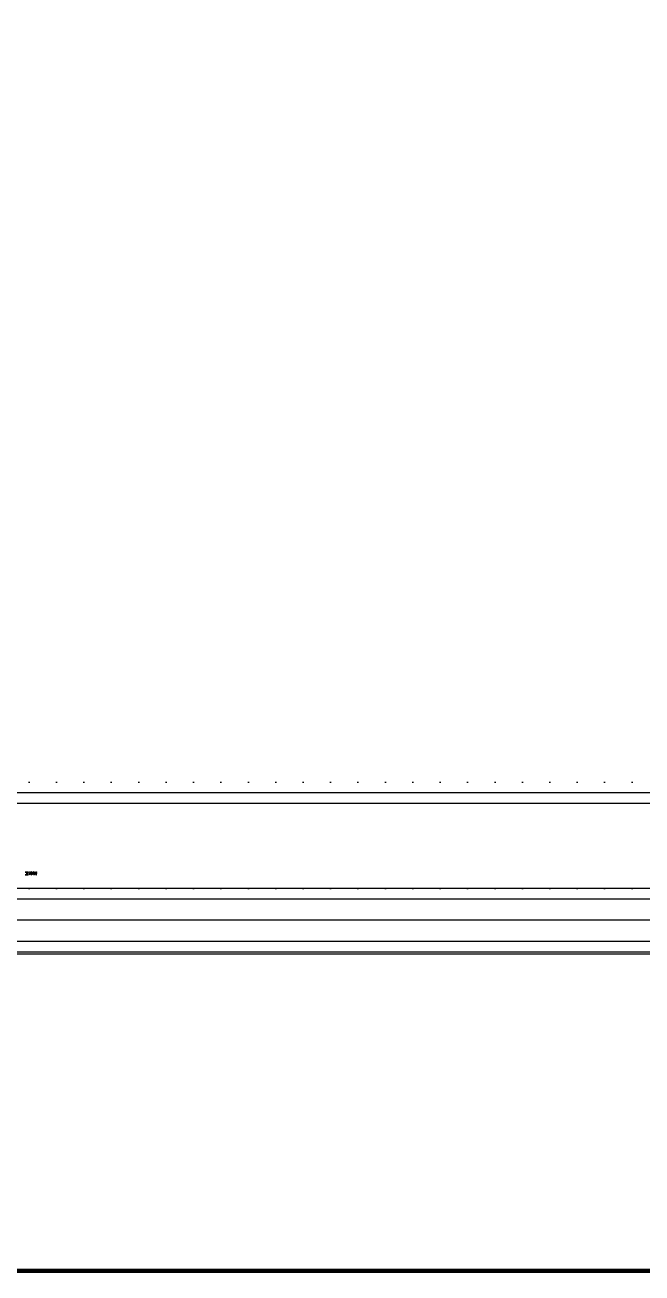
# Model space of a CAD drawing. Header units: inches. Extents: x 21 to 32698, y 13 to 3712.
# Drawn here: x 16802 to 16947.2, y 921.6 to 1215.2 of the extents above; entities that cross this region are included whole.
import ezdxf

# ---------------------------------------------------------------- set-up
doc = ezdxf.new("R2010")
doc.units = ezdxf.units.IN
doc.header["$MEASUREMENT"] = 0
doc.linetypes.add('ACAD_ISO03W100', pattern=[30, 12, -18])
doc.linetypes.add('DOT', pattern=[6.35, 0, -6.35])
for name, color, linetype, lineweight in [('Z_MİM_-KM-BEAM-RAY', 8, 'DOT', 25), ('Z_MİM_-KM-GLAZ', 8, 'Continuous', 25), ('Z_MİM_-KM-IZO-THERMAL', 8, 'Continuous', 25), ('Z_MİM_-KM-IZO-THERMAL-ROCKWOOL', 8, 'BATTING', 25), ('Z_MİM_-KM-PAINT', 8, 'Continuous', 25), ('Z_MİM_-KM-ROOF-RAY', 8, 'DOT', 25), ('Z_MİM_-KM-WALL', 8, 'Continuous', 25), ('Z_MİM_-KM-WALL-PLASTER', 8, 'Continuous', 25), ('Z_MİM_AUDIT_D_040619093244-1', 8, 'Continuous', 25)]:
    doc.layers.add(name, color=color, linetype=linetype, lineweight=lineweight)
doc.linetypes.add('BATTING', pattern='A,0.00254,-2.54,[134,ltypeshp.shx,S=2.54,R=0,X=-2.54,Y=0],-5.08,[134,ltypeshp.shx,S=2.54,R=180,X=2.54,Y=0],-2.54', length=10.16254)

# ---------------------------------------------------------------- blocks, each defined once
blk = doc.blocks.new('-KM_Kiriş İzi-2K')
at = {"layer": 'Z_MİM_-KM-BEAM-RAY'}
for p, q in [((1310, 55), (2010, 55)), ((1310, 30), (2010, 30))]:
    blk.add_line(p, q, dxfattribs=at)
blk = doc.blocks.new('*U276')
at = {"layer": 'Z_MİM_AUDIT_D_040619093244-1'}
for points in [[(110.33, -16.12), (110.48, -16.12)], [(110.33, -16.22), (110.48, -16.22)], [(110.33, -16.72), (110.48, -16.72)], [(110.33, -16.82), (110.48, -16.82)], [(110.58, -16.12), (110.73, -16.12)], [(110.58, -16.22), (110.73, -16.22)], [(110.58, -16.45), (110.73, -16.45)], [(110.58, -16.5), (110.73, -16.5)], [(110.58, -16.72), (110.73, -16.72)], [(110.58, -16.82), (110.73, -16.82)], [(110.83, -16.12), (110.98, -16.12)], [(110.83, -16.22), (110.98, -16.22)], [(110.83, -16.45), (110.98, -16.45)], [(110.83, -16.5), (110.98, -16.5)], [(110.83, -16.72), (110.98, -16.72)], [(110.83, -16.82), (110.98, -16.82)], [(110.98, -16.12), (111.16, -16.2)], [(110.98, -16.82), (111.16, -16.75)], [(111.08, -16.45), (111.23, -16.45)], [(111.08, -16.5), (111.23, -16.5)], [(111.28, -16.35), (111.23, -16.22)], [(111.28, -16.6), (111.23, -16.72)], [(111.51, -16.15), (111.43, -16.12), (111.43, -16.34), (111.36, -16.35)], [(111.51, -16.8), (111.43, -16.82), (111.43, -16.61), (111.36, -16.6)], [(111.37, -16.51), (111.47, -16.51)], [(111.39, -16.44), (111.49, -16.44)], [(111.42, -16.51), (111.44, -16.44)], [(111.57, -16.51), (111.67, -16.52)], [(111.58, -16.17), (111.63, -16.26)], [(111.58, -16.77), (111.63, -16.69)], [(111.59, -16.44), (111.7, -16.43)], [(111.62, -16.52), (111.65, -16.43)], [(111.91, -16.15), (111.83, -16.12), (111.83, -16.33), (111.75, -16.33)], [(111.83, -16.62), (111.75, -16.62)], [(111.77, -16.52), (111.86, -16.52)], [(111.8, -16.43), (111.9, -16.42)], [(111.82, -16.52), (111.85, -16.43)], [(111.83, -16.82), (111.83, -16.62)], [(111.83, -16.82), (111.91, -16.8)], [(111.96, -16.53), (112.06, -16.53)], [(111.98, -16.17), (112.03, -16.26)], [(111.98, -16.77), (112.03, -16.69)], [(112, -16.42), (112.1, -16.42)], [(112.01, -16.53), (112.05, -16.42)], [(112.31, -16.15), (112.23, -16.12), (112.23, -16.31), (112.15, -16.31)], [(112.31, -16.8), (112.23, -16.82), (112.23, -16.64), (112.15, -16.64)], [(112.16, -16.54), (112.26, -16.54)], [(112.2, -16.41), (112.3, -16.41)], [(112.21, -16.54), (112.25, -16.41)], [(112.36, -16.54), (112.46, -16.55)], [(112.43, -16.26), (112.38, -16.17)], [(112.43, -16.69), (112.38, -16.77)], [(112.4, -16.41), (112.51, -16.4)], [(112.41, -16.54), (112.46, -16.4)], [(112.63, -16.29), (112.54, -16.3)], [(112.63, -16.66), (112.54, -16.65)], [(112.56, -16.55), (112.66, -16.55)], [(112.61, -16.4), (112.71, -16.39)], [(112.61, -16.55), (112.66, -16.4)], [(112.63, -16.12), (112.71, -16.15)], [(112.63, -16.12), (112.63, -16.29)], [(112.63, -16.82), (112.63, -16.66)], [(112.63, -16.82), (112.71, -16.8)], [(112.75, -16.56), (112.85, -16.56)], [(112.78, -16.17), (112.83, -16.26)], [(112.78, -16.77), (112.83, -16.69)], [(112.8, -16.56), (112.86, -16.39)], [(112.81, -16.39), (112.91, -16.39)], [(113.03, -16.28), (112.94, -16.28)], [(113.03, -16.67), (112.94, -16.67)], [(112.95, -16.56), (113.05, -16.57)], [(113, -16.57), (113.06, -16.38)], [(113.01, -16.38), (113.11, -16.38)], [(113.03, -16.12), (113.03, -16.28)], [(113.03, -16.12), (113.11, -16.15)], [(113.03, -16.82), (113.03, -16.67)], [(113.03, -16.82), (113.11, -16.8)]]:
    blk.add_lwpolyline(points, dxfattribs=at)

msp = doc.modelspace()

# ---------------------------------------------------------------- linework, layer by layer
at = {"layer": 'Z_MİM_-KM-IZO-THERMAL'}
msp.add_lwpolyline([(18844.21, 969.58), (17329.21, 969.58), (17329.21, 999.58), (16654.21, 999.58), (16654.21, 969.58), (15319.21, 969.58), (15319.21, 1624.58), (15029.21, 1624.58), (15029.21, 2594.58), (18844.21, 2594.58)], close=True, dxfattribs=at)
at = {"layer": 'Z_MİM_-KM-IZO-THERMAL-ROCKWOOL', "ltscale": 0.45}
msp.add_lwpolyline([(18839.21, 974.58), (17334.21, 974.58), (17334.21, 1004.58), (16649.21, 1004.58), (16649.21, 974.58), (15324.21, 974.58), (15324.21, 1629.58), (15034.21, 1629.58), (15034.21, 2589.58), (18839.21, 2589.58)], close=True, dxfattribs=at)
at = {"layer": 'Z_MİM_-KM-PAINT'}
msp.add_lwpolyline([(18847.21, 966.58), (17326.21, 966.58), (17326.21, 996.58), (16657.21, 996.58), (16657.21, 966.58), (15316.21, 966.58), (15316.21, 1621.58), (15026.21, 1621.58), (15026.21, 2597.58), (18847.21, 2597.58)], close=True, dxfattribs=at)
at = {"layer": 'Z_MİM_-KM-ROOF-RAY', "linetype": 'ACAD_ISO03W100', "const_width": 1}
msp.add_lwpolyline([(18891.71, 922.08), (15271.71, 922.08), (15271.71, 1577.08), (14981.71, 1577.08), (14981.71, 2642.08), (18891.71, 2642.08)], close=True, dxfattribs=at)
at = {"layer": 'Z_MİM_-KM-WALL'}
msp.add_line((17341.71, 1032.08), (16641.71, 1032.08), dxfattribs=at)
msp.add_lwpolyline([(18831.71, 982.08), (17341.71, 982.08), (17341.71, 1012.08), (16641.71, 1012.08), (16641.71, 982.08), (15331.71, 982.08), (15331.71, 1637.08), (15041.71, 1637.08), (15041.71, 2582.08), (18831.71, 2582.08)], close=True, dxfattribs=at)
at = {"layer": 'Z_MİM_-KM-WALL-PLASTER'}
for points in [[(18846.71, 967.08), (17326.71, 967.08), (17326.71, 997.08), (16656.71, 997.08), (16656.71, 967.08), (15316.71, 967.08), (15316.71, 1622.08), (15026.71, 1622.08), (15026.71, 2597.08), (18846.71, 2597.08)], [(18834.21, 979.58), (17339.21, 979.58), (17339.21, 1009.58), (16644.21, 1009.58), (16644.21, 979.58), (15329.21, 979.58), (15329.21, 1634.58), (15039.21, 1634.58), (15039.21, 2584.58), (18834.21, 2584.58)], [(17339.21, 1644.58), (17339.21, 1034.58), (16644.21, 1034.58), (16644.21, 1644.58)]]:
    msp.add_lwpolyline(points, close=True, dxfattribs=at)

# ---------------------------------------------------------------- block references
at = {"layer": 'Z_MİM_-KM-BEAM-RAY'}
msp.add_blockref('-KM_Kiriş İzi-2K', (15331.71, 982.08), dxfattribs=at)

# ---------------------------------------------------------------- next in the draw order: block references
at = {"layer": 'Z_MİM_-KM-GLAZ', "ltscale": 1.5}
msp.add_blockref('*U276', (16691.71, 1032.11), dxfattribs=at)

doc.saveas('drawing.dxf')
